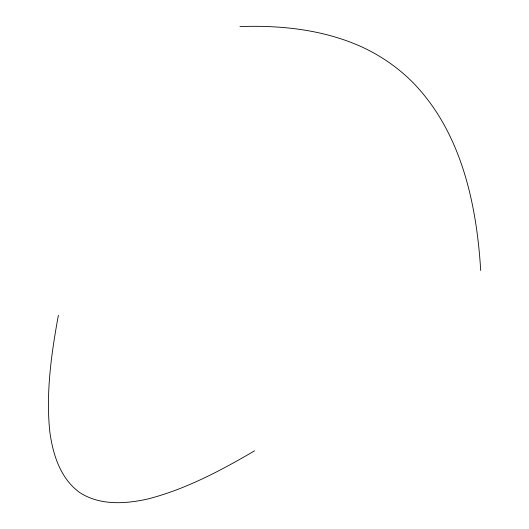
<?xml version="1.0" encoding="UTF-8"?>
<svg xmlns="http://www.w3.org/2000/svg" width="529" height="529" viewBox="0 0 529 529"><rect width="100%" height="100%" fill="white"/><g stroke="black" fill="none" stroke-linecap="round" stroke-linejoin="round"><path stroke-width="0.79" d="M58.388 315.251C51.379 353.412 45.851 392.366 49.739 431.195C52.748 454.014 60.141 478.262 79.555 492.439C99.802 505.638 125.234 504.044 147.829 498.986C185.884 489.18 220.844 470.565 254.561 450.827M239.948 26.582C280.952 25.121 322.902 29.617 360.712 46.42A200.65 181.705 -27.4 0 1 413.301 82.934C461.334 132.567 476.596 203.744 480.702 270.517"/></g></svg>
